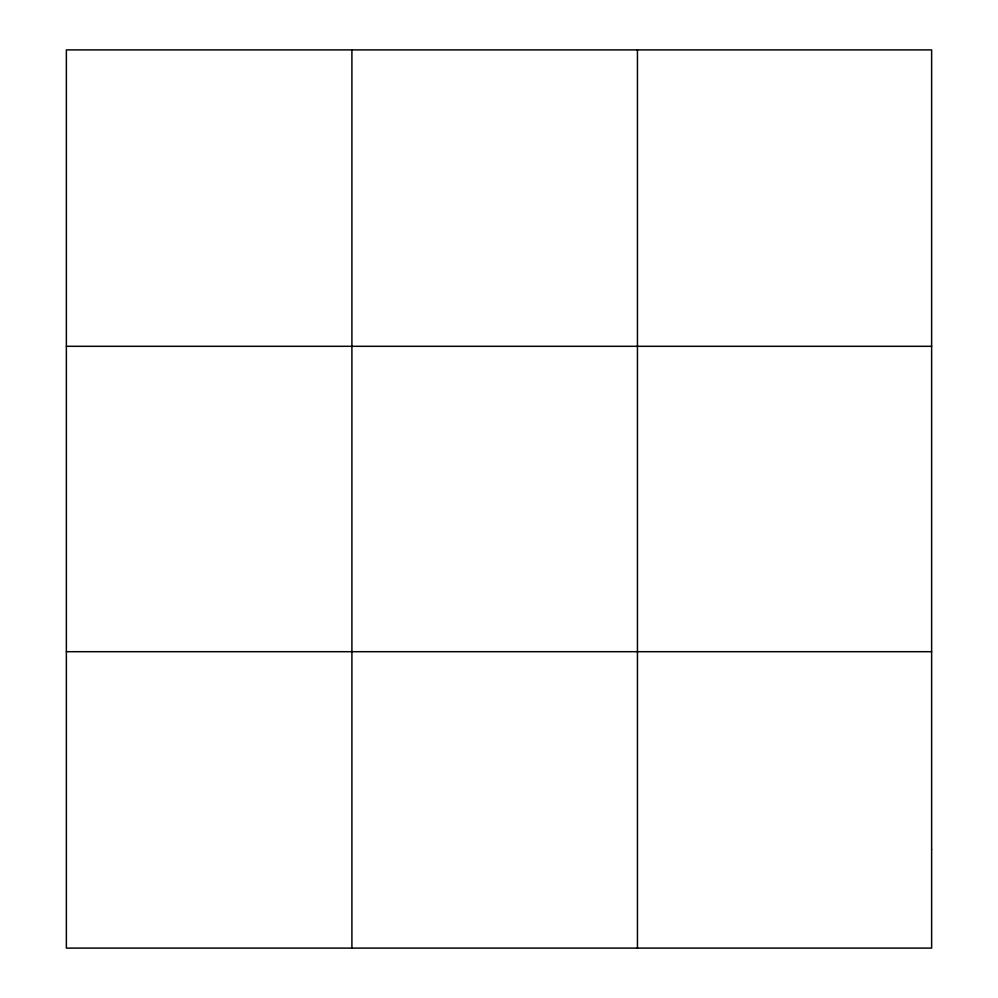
<?xml version="1.0" encoding="UTF-8"?>
<svg xmlns="http://www.w3.org/2000/svg" width="998" height="998" viewBox="0 0 998 998"><rect width="100%" height="100%" fill="white"/><g stroke="black" fill="none" stroke-linecap="round" stroke-linejoin="round"><path stroke-width="1.5" d="M351.907 948.1L351.907 49.9M637.448 948.1L637.448 49.9M66.367 346.306L931.633 346.306M66.367 651.694L931.633 651.694M931.633 849.298L931.633 948.1L66.367 948.1L66.367 49.9L931.633 49.9L931.633 849.298"/></g></svg>
